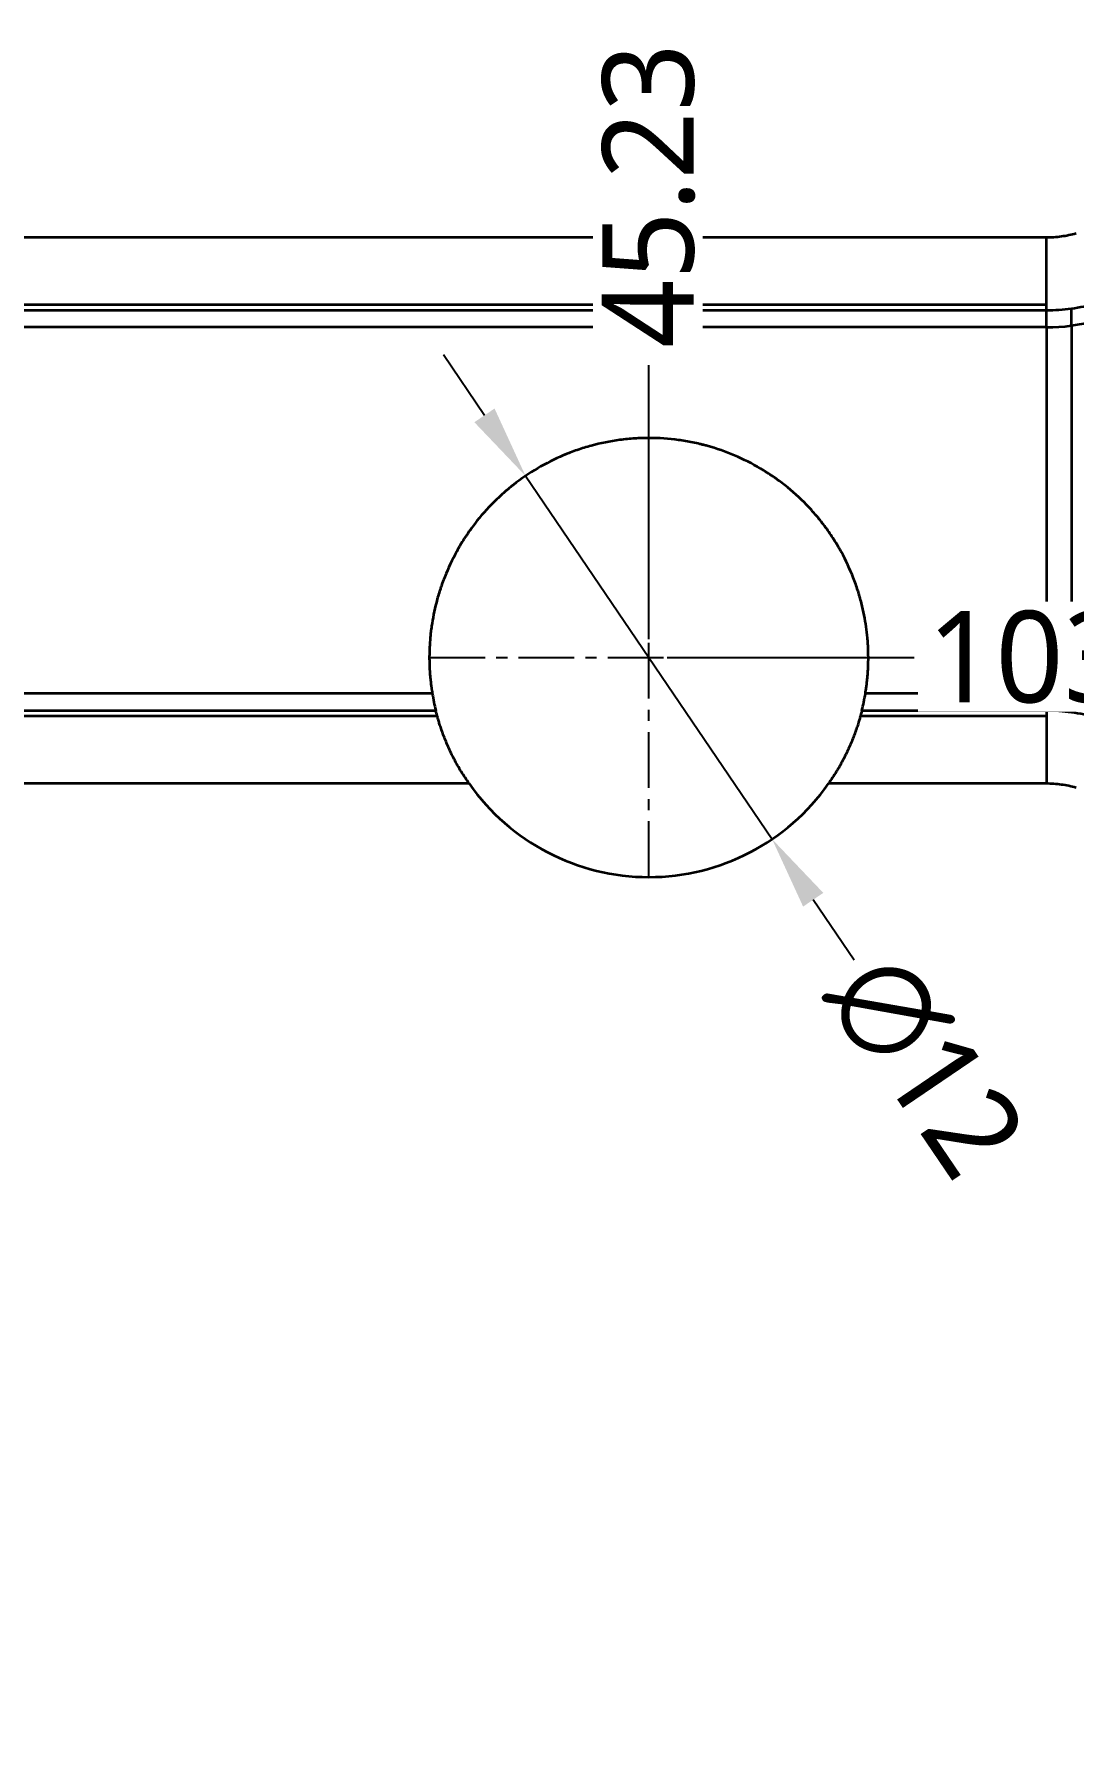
# Model space of a CAD drawing. Header units: millimetres. Extents: x -467 to 269, y 332 to 784.
# Drawn here: x -203.32 to -174.89, y 650.74 to 697.34 of the extents above; entities that cross this region are included whole.
import ezdxf

# ---------------------------------------------------------------- set-up
doc = ezdxf.new("R2010")
doc.units = ezdxf.units.MM
doc.linetypes.add('CENTER', pattern=[50.8, 31.75, -6.35, 6.35, -6.35])
doc.layers.add('10', color=7, linetype='Continuous', true_color=0xffffff)
doc.layers.add('dim', color=82, linetype='Continuous', lineweight=9)
doc.styles.add('Capful-A', font='')
doc.styles.get('Capful-A').set_extended_font_data('Microsoft YaHei')
doc.dimstyles.new('Capful-A-1.0', dxfattribs={"dimtxt": 2.5, "dimasz": 2.5, "dimexe": 1.5, "dimexo": 1, "dimgap": 1.5, "dimtad": 0, "dimdsep": 46, "dimtxsty": 'Capful-A', "dimcen": 0, "dimclrt": 2, "dimazin": 2, "dimtfac": 1, "dimtmove": 0, "dimatfit": 3, "dimfxl": 0, "dimtolj": 1, "dimtzin": 0, "dimarcsym": 0})

# ---------------------------------------------------------------- blocks, each defined once
blk = doc.blocks.new('*D37')
at = {"layer": 'Defpoints', "color": 0, "transparency": 16777216}
for p in [(-189.882, 685.262), (-183.142, 675.334)]:
    blk.add_point(p, dxfattribs=at)
at = {"layer": 'dim', "color": 0, "lineweight": -2, "transparency": 16777216}
for p, q in [((-191.005, 686.917), (-192.128, 688.572)), ((-189.882, 685.262), (-183.142, 675.334)), ((-180.896, 672.024), (-182.019, 673.679))]:
    blk.add_line(p, q, dxfattribs=at)
at = {"layer": 'dim', "color": 0, "transparency": 16777216}
for points in [[(-190.729, 687.104), (-191.281, 686.73), (-189.882, 685.262)], [(-181.743, 673.866), (-182.295, 673.492), (-183.142, 675.334)]]:
    blk.add_solid(points, dxfattribs=at)
at = {"layer": 'dim', "color": 2, "transparency": 16777216, "insert": (-178.94, 669.143), "char_height": 2.5, "attachment_point": 5, "rotation": 304.1672, "style": 'Capful-A', "bg_fill": 3, "box_fill_scale": 1.1, "bg_fill_color": 256, "bg_fill_true_color": 13158600, "bg_fill_transparency": 0}
blk.add_mtext('\\A1;∅12', dxfattribs=at)
blk = doc.blocks.new('*D38')
at = {"layer": 'Defpoints', "color": 0, "transparency": 16777216}
for p in [(-186.512, 680.298), (-231.737, 576.87)]:
    blk.add_point(p, dxfattribs=at)
at = {"layer": 'dim', "color": 0, "lineweight": -2, "transparency": 16777216}
blk.add_line((-186.012, 680.298), (-179.258, 680.298), dxfattribs=at)
at = {"layer": 'dim', "color": 2, "transparency": 16777216, "insert": (-173.808, 680.298), "char_height": 2.5, "attachment_point": 5, "style": 'Capful-A', "bg_fill": 3, "box_fill_scale": 1.1, "bg_fill_color": 256, "bg_fill_true_color": 13158600, "bg_fill_transparency": 0}
blk.add_mtext('\\A1;103.43', dxfattribs=at)
at = {"layer": 'Defpoints', "color": 0, "transparency": 16777216}
blk.add_point((-179.258, 680.298), dxfattribs=at)
blk = doc.blocks.new('*D39')
at = {"layer": 'Defpoints', "color": 0, "transparency": 16777216}
for p in [(-186.512, 680.298), (-231.737, 576.87)]:
    blk.add_point(p, dxfattribs=at)
at = {"layer": 'dim', "color": 0, "lineweight": -2, "transparency": 16777216}
blk.add_line((-186.512, 680.798), (-186.512, 688.288), dxfattribs=at)
at = {"layer": 'dim', "color": 2, "transparency": 16777216, "insert": (-186.512, 692.926), "char_height": 2.5, "attachment_point": 5, "rotation": 90, "style": 'Capful-A', "bg_fill": 3, "box_fill_scale": 1.1, "bg_fill_color": 256, "bg_fill_true_color": 13158600, "bg_fill_transparency": 0}
blk.add_mtext('\\A1;45.23', dxfattribs=at)
at = {"layer": 'Defpoints', "color": 0, "transparency": 16777216}
blk.add_point((-186.512, 688.288), dxfattribs=at)

msp = doc.modelspace()

# ---------------------------------------------------------------- linework, layer by layer
at = {"layer": '10', "color": 7, "linetype": 'Continuous', "lineweight": 35}
for p, q in [((-287.829, 691.784), (-175.645, 691.784)), ((-175.645, 689.782), (-175.645, 691.784)), ((-175.645, 689.942), (-287.829, 689.942)), ((-175.645, 689.782), (-287.829, 689.782)), ((-175.645, 689.324), (-175.645, 689.782)), ((-174.955, 689.371), (-174.955, 689.83)), ((-175.645, 689.324), (-287.829, 689.324)), ((-175.645, 689.324), (-175.645, 679.312)), ((-174.955, 689.371), (-174.955, 679.265)), ((-192.43, 679.312), (-236.99, 679.312)), ((-175.645, 679.312), (-180.594, 679.312)), ((-175.645, 678.854), (-175.645, 679.312)), ((-174.955, 678.806), (-174.955, 679.265)), ((-192.294, 678.693), (-237.367, 678.693)), ((-237.287, 678.854), (-192.336, 678.854)), ((-175.645, 678.693), (-180.731, 678.693)), ((-180.688, 678.854), (-175.645, 678.854)), ((-175.645, 678.854), (-175.645, 676.852)), ((-191.424, 676.852), (-239.087, 676.852)), ((-175.645, 676.852), (-181.601, 676.852))]:
    msp.add_line(p, q, dxfattribs=at)
at = {"layer": '10', "color": 1, "linetype": 'CENTER', "ltscale": 0.048001}
for p, q in [((-186.512, 674.298), (-186.512, 686.298)), ((-192.512, 680.298), (-180.512, 680.298))]:
    msp.add_line(p, q, dxfattribs=at)
at = {"layer": '10', "color": 2, "linetype": 'Continuous', "lineweight": 35}
msp.add_arc((-186.512, 680.298), 6, 215.0568, 324.9432, dxfattribs=at)
at = {"layer": '10', "color": 7, "linetype": 'Continuous', "lineweight": 35}
for centre, start_param, end_param in [((-175.645, 694.33), 1.570796, 1.843805), ((-175.645, 674.306), 4.43938, 4.712389)]:
    msp.add_ellipse(centre, major_axis=(-5.025, 0), ratio=0.996195, start_param=start_param, end_param=end_param, dxfattribs=at)
at = {"layer": '10', "color": 2, "linetype": 'Continuous', "lineweight": 35}
for major_axis, start_param, end_param in [((5.856, 1.307), 3.087117, 3.165105), ((1.229, 5.873), 4.675699, 4.753687)]:
    msp.add_ellipse((-186.512, 680.298), major_axis=major_axis, ratio=1, start_param=start_param, end_param=end_param, dxfattribs=at)
at = {"layer": '10', "color": 7, "linetype": 'Continuous', "lineweight": 35}
for points in [[(-175.645, 691.784), (-175.576, 691.784), (-175.439, 691.789), (-175.234, 691.81), (-175.031, 691.845), (-174.898, 691.878), (-174.832, 691.896)], [(-174.29, 689.968), (-174.4, 689.937), (-174.623, 689.883), (-174.96, 689.825), (-175.301, 689.79), (-175.53, 689.782), (-175.645, 689.782)], [(-175.645, 678.854), (-175.53, 678.854), (-175.301, 678.846), (-174.96, 678.811), (-174.623, 678.753), (-174.4, 678.699), (-174.29, 678.668)], [(-174.832, 676.74), (-174.898, 676.758), (-175.031, 676.791), (-175.234, 676.826), (-175.439, 676.847), (-175.576, 676.852), (-175.645, 676.852)]]:
    msp.add_open_spline(points, degree=3, dxfattribs=at)
at = {"layer": '10', "color": 2, "linetype": 'Continuous', "lineweight": 35}
for points, knots in [([(-180.594, 679.312), (-180.592, 679.324), (-180.586, 679.358), (-180.573, 679.44), (-180.563, 679.516), (-180.552, 679.602), (-180.547, 679.649), (-180.539, 679.729), (-180.536, 679.757), (-180.531, 679.816), (-180.529, 679.846), (-180.522, 679.94), (-180.519, 680.007), (-180.513, 680.15), (-180.512, 680.226), (-180.512, 680.386), (-180.514, 680.471), (-180.519, 680.583), (-180.52, 680.605), (-180.522, 680.651), (-180.524, 680.674), (-180.528, 680.744), (-180.532, 680.792), (-180.545, 680.937), (-180.557, 681.037), (-180.6, 681.344), (-180.642, 681.56), (-180.714, 681.843), (-180.73, 681.9), (-180.755, 681.987), (-180.763, 682.016), (-180.781, 682.074), (-180.826, 682.22), (-180.878, 682.366), (-181.015, 682.716), (-181.123, 682.949), (-181.266, 683.21), (-181.282, 683.24), (-181.315, 683.297), (-181.365, 683.384), (-181.418, 683.469), (-181.525, 683.637), (-181.6, 683.747), (-181.759, 683.962), (-181.841, 684.067), (-181.972, 684.221), (-182.016, 684.271), (-182.084, 684.347), (-182.107, 684.371), (-182.153, 684.421), (-182.176, 684.445), (-182.387, 684.663), (-182.585, 684.842), (-182.899, 685.09), (-183.007, 685.17), (-183.172, 685.283), (-183.228, 685.32), (-183.342, 685.392), (-183.399, 685.427), (-183.686, 685.597), (-183.923, 685.717), (-184.41, 685.924), (-184.662, 686.012), (-184.953, 686.092), (-184.986, 686.101), (-185.051, 686.117), (-185.148, 686.142), (-185.246, 686.163), (-185.442, 686.203), (-185.573, 686.226), (-185.968, 686.279), (-186.234, 686.297), (-186.634, 686.298), (-186.768, 686.294), (-186.97, 686.281), (-187.037, 686.275), (-187.171, 686.262), (-187.238, 686.254), (-187.57, 686.21), (-187.831, 686.157), (-188.215, 686.053), (-188.342, 686.014), (-188.531, 685.948), (-188.625, 685.914), (-188.718, 685.878), (-188.781, 685.853), (-188.812, 685.84), (-189.089, 685.723), (-189.327, 685.603), (-189.783, 685.335), (-190.003, 685.185), (-190.266, 684.979), (-190.318, 684.937), (-190.421, 684.851), (-190.472, 684.806), (-190.622, 684.671), (-190.719, 684.578), (-190.998, 684.291), (-191.172, 684.087), (-191.371, 683.819), (-191.429, 683.737), (-191.486, 683.654), (-191.523, 683.598), (-191.542, 683.57), (-191.632, 683.429), (-191.7, 683.315), (-191.89, 682.971), (-191.999, 682.739), (-192.114, 682.447), (-192.148, 682.359), (-192.179, 682.271), (-192.199, 682.212), (-192.208, 682.182), (-192.256, 682.036), (-192.29, 681.92), (-192.378, 681.581), (-192.421, 681.363), (-192.454, 681.129), (-192.458, 681.103), (-192.465, 681.051), (-192.468, 681.026), (-192.477, 680.95), (-192.482, 680.9), (-192.495, 680.754), (-192.502, 680.661), (-192.51, 680.483), (-192.512, 680.397), (-192.512, 680.276), (-192.512, 680.216), (-192.51, 680.159), (-192.509, 680.122), (-192.509, 680.103), (-192.506, 680.012), (-192.502, 679.944), (-192.493, 679.818), (-192.488, 679.76), (-192.478, 679.654), (-192.472, 679.606), (-192.464, 679.541), (-192.46, 679.51), (-192.456, 679.482), (-192.454, 679.464), (-192.453, 679.456), (-192.447, 679.414), (-192.438, 679.358), (-192.432, 679.324), (-192.43, 679.312)], [0, 0, 0, 0, 0.015625, 0.03125, 0.046875, 0.046875, 0.0625, 0.0625, 0.070312, 0.070312, 0.078125, 0.078125, 0.09375, 0.09375, 0.109375, 0.109375, 0.125, 0.125, 0.128906, 0.128906, 0.132812, 0.132812, 0.140625, 0.140625, 0.15625, 0.15625, 0.1875, 0.1875, 0.195312, 0.195312, 0.199219, 0.199219, 0.203125, 0.21875, 0.21875, 0.25, 0.25, 0.253906, 0.253906, 0.257812, 0.265625, 0.265625, 0.28125, 0.28125, 0.296875, 0.296875, 0.304687, 0.304687, 0.308594, 0.308594, 0.3125, 0.3125, 0.34375, 0.34375, 0.359375, 0.359375, 0.367187, 0.367187, 0.375, 0.375, 0.40625, 0.40625, 0.4375, 0.4375, 0.441406, 0.441406, 0.445312, 0.453125, 0.453125, 0.46875, 0.46875, 0.5, 0.5, 0.515625, 0.515625, 0.523437, 0.523437, 0.53125, 0.53125, 0.5625, 0.5625, 0.578125, 0.578125, 0.585937, 0.589844, 0.589844, 0.59375, 0.59375, 0.625, 0.625, 0.65625, 0.65625, 0.664062, 0.664062, 0.671875, 0.671875, 0.6875, 0.6875, 0.71875, 0.71875, 0.726562, 0.730469, 0.730469, 0.734375, 0.734375, 0.75, 0.75, 0.78125, 0.78125, 0.789062, 0.792969, 0.792969, 0.796875, 0.796875, 0.8125, 0.8125, 0.84375, 0.84375, 0.847656, 0.847656, 0.851562, 0.851562, 0.859375, 0.859375, 0.875, 0.875, 0.890625, 0.890625, 0.898437, 0.902344, 0.902344, 0.90625, 0.90625, 0.921875, 0.921875, 0.9375, 0.9375, 0.953125, 0.953125, 0.960937, 0.964844, 0.964844, 0.96875, 0.96875, 0.984375, 1, 1, 1, 1]), ([(-191.424, 676.852), (-191.5, 676.961), (-191.572, 677.071), (-191.707, 677.293), (-191.77, 677.405), (-191.888, 677.631), (-191.941, 677.74), (-192.036, 677.952), (-192.078, 678.055), (-192.125, 678.177), (-192.134, 678.201), (-192.151, 678.247), (-192.175, 678.316), (-192.212, 678.422), (-192.236, 678.498), (-192.252, 678.552), (-192.257, 678.569), (-192.267, 678.602), (-192.272, 678.618), (-192.285, 678.664), (-192.301, 678.719), (-192.312, 678.762), (-192.319, 678.789), (-192.322, 678.798), (-192.326, 678.814), (-192.327, 678.821), (-192.332, 678.839), (-192.334, 678.848), (-192.336, 678.854)], [0, 0, 0, 0, 0.125, 0.125, 0.25, 0.25, 0.375, 0.375, 0.5, 0.5, 0.53125, 0.53125, 0.5625, 0.625, 0.6875, 0.6875, 0.71875, 0.71875, 0.75, 0.75, 0.8125, 0.875, 0.875, 0.90625, 0.90625, 0.9375, 0.9375, 1, 1, 1, 1]), ([(-180.688, 678.854), (-180.69, 678.848), (-180.694, 678.83), (-180.706, 678.784), (-180.717, 678.741), (-180.727, 678.705), (-180.731, 678.691), (-180.739, 678.664), (-180.743, 678.649), (-180.765, 678.574), (-180.786, 678.503), (-180.819, 678.402), (-180.826, 678.382), (-180.837, 678.349), (-180.841, 678.338), (-180.849, 678.317), (-180.868, 678.261), (-180.906, 678.157), (-180.946, 678.057), (-180.977, 677.981), (-180.988, 677.955), (-181.011, 677.902), (-181.023, 677.876), (-181.083, 677.741), (-181.136, 677.631), (-181.223, 677.464), (-181.253, 677.408), (-181.301, 677.324), (-181.317, 677.295), (-181.35, 677.239), (-181.367, 677.211), (-181.452, 677.071), (-181.524, 676.96), (-181.601, 676.852)], [0, 0, 0, 0, 0.0625, 0.125, 0.1875, 0.1875, 0.21875, 0.21875, 0.25, 0.25, 0.375, 0.375, 0.40625, 0.40625, 0.421875, 0.421875, 0.4375, 0.5, 0.5625, 0.5625, 0.59375, 0.59375, 0.625, 0.625, 0.75, 0.75, 0.8125, 0.8125, 0.84375, 0.84375, 0.875, 0.875, 1, 1, 1, 1])]:
    msp.add_open_spline(points, degree=3, knots=knots, dxfattribs=at)

# ---------------------------------------------------------------- next in the draw order: dimensions: what is measured, and where the dimension line sits
at = {"layer": 'dim'}
dim = msp.add_diameter_dim_2p(p1=(-189.882, 685.262), p2=(-183.142, 675.334), dimstyle='Capful-A-1.0', override={"dimasz": 2, "dimexe": 0.49975, "dimexo": 0.49975, "dimgap": 0.49975}, dxfattribs=at)
dim.commit()
dim.dimension.update_dxf_attribs({"geometry": '*D37', "text_midpoint": (-178.94, 669.143)})

# ---------------------------------------------------------------- next in the draw order: dimensions: what is measured, and where the dimension line sits
dim = msp.add_ordinate_dim(feature_location=(-186.512, 680.298), offset=(7.254, 0), dtype=0, origin=(-231.737, 576.87), dimstyle='Capful-A-1.0', override={"dimasz": 2, "dimexe": 0.49975, "dimexo": 0.49975, "dimgap": 0.49975}, dxfattribs=at)
dim.commit()
dim.dimension.update_dxf_attribs({"geometry": '*D38', "text_midpoint": (-173.808, 680.298)})

# ---------------------------------------------------------------- next in the draw order: dimensions: what is measured, and where the dimension line sits
dim = msp.add_ordinate_dim(feature_location=(-186.51202, 680.29807), offset=(0, 7.99001), dtype=1, origin=(-231.73703, 576.87044), dimstyle='Capful-A-1.0', override={"dimasz": 2, "dimexe": 0.49975, "dimexo": 0.49975, "dimgap": 0.49975}, dxfattribs=at)
dim.commit()
dim.dimension.update_dxf_attribs({"geometry": '*D39', "text_midpoint": (-186.51202, 692.92598)})

doc.saveas('drawing.dxf')
